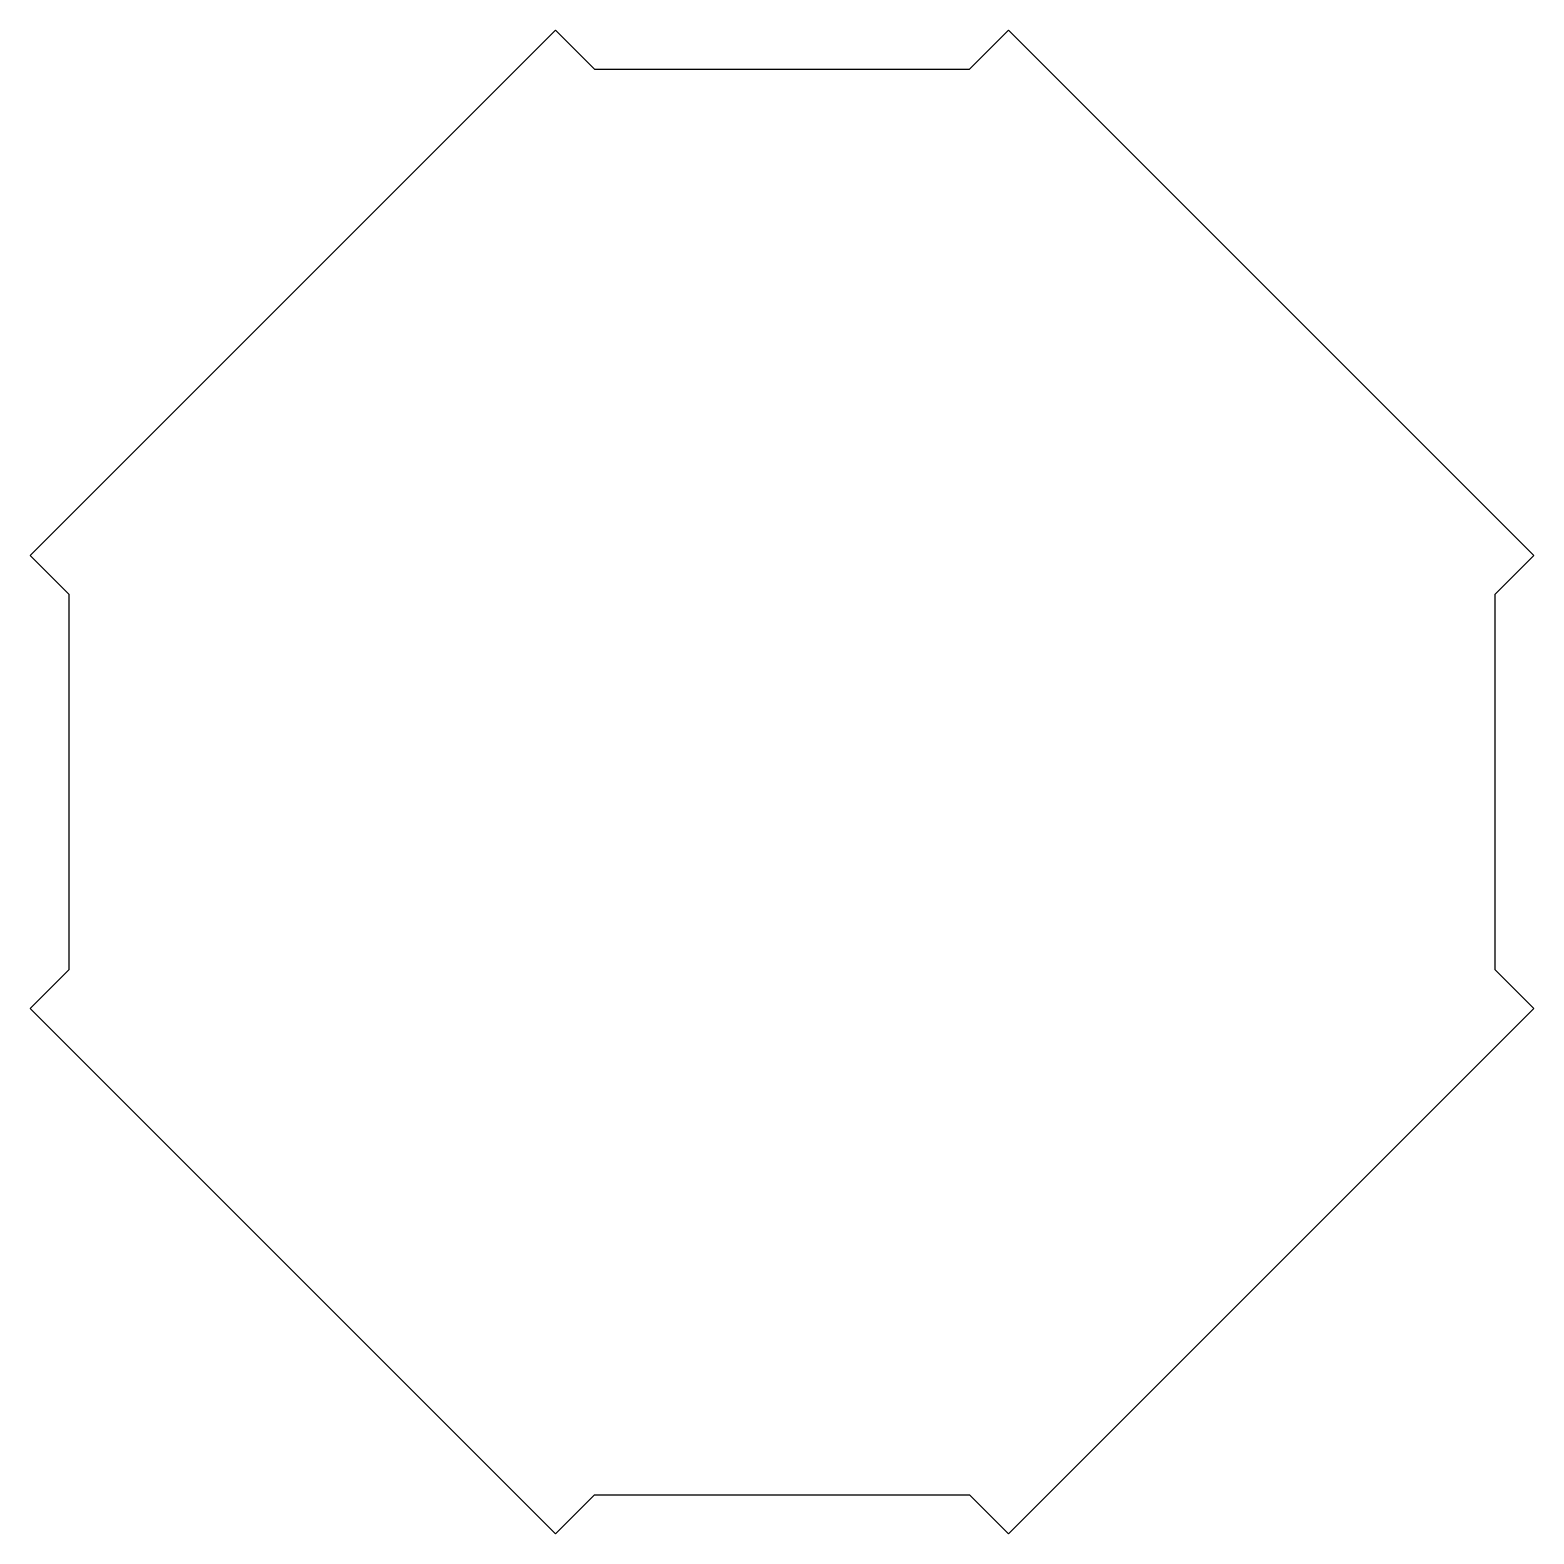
# Model space of a CAD drawing. Header units: millimetres. Extents: x 2719 to 3128, y 131 to 540.
import ezdxf

# ---------------------------------------------------------------- set-up
doc = ezdxf.new("R2010")
doc.units = ezdxf.units.MM
doc.header["$MEASUREMENT"] = 0

msp = doc.modelspace()

# ---------------------------------------------------------------- linework, layer by layer
for p, q in [((2861.92, 539.53), (2719.05, 396.65)), ((2861.92, 539.53), (2872.52, 528.92)), ((2985.13, 539.53), (2974.52, 528.92)), ((2985.13, 539.53), (3128, 396.65)), ((2872.52, 528.92), (2974.52, 528.92)), ((2719.05, 396.65), (2729.65, 386.05)), ((3128, 396.65), (3117.4, 386.05)), ((2729.65, 284.05), (2729.65, 386.05)), ((3117.4, 386.05), (3117.4, 284.05)), ((2719.05, 273.44), (2729.65, 284.05)), ((3117.4, 284.05), (3128, 273.44)), ((2719.05, 273.44), (2861.92, 130.57)), ((3128, 273.44), (2985.13, 130.57)), ((2861.92, 130.57), (2872.52, 141.18)), ((2872.52, 141.18), (2974.52, 141.18)), ((2974.52, 141.18), (2985.13, 130.57))]:
    msp.add_line(p, q)

doc.saveas('drawing.dxf')
